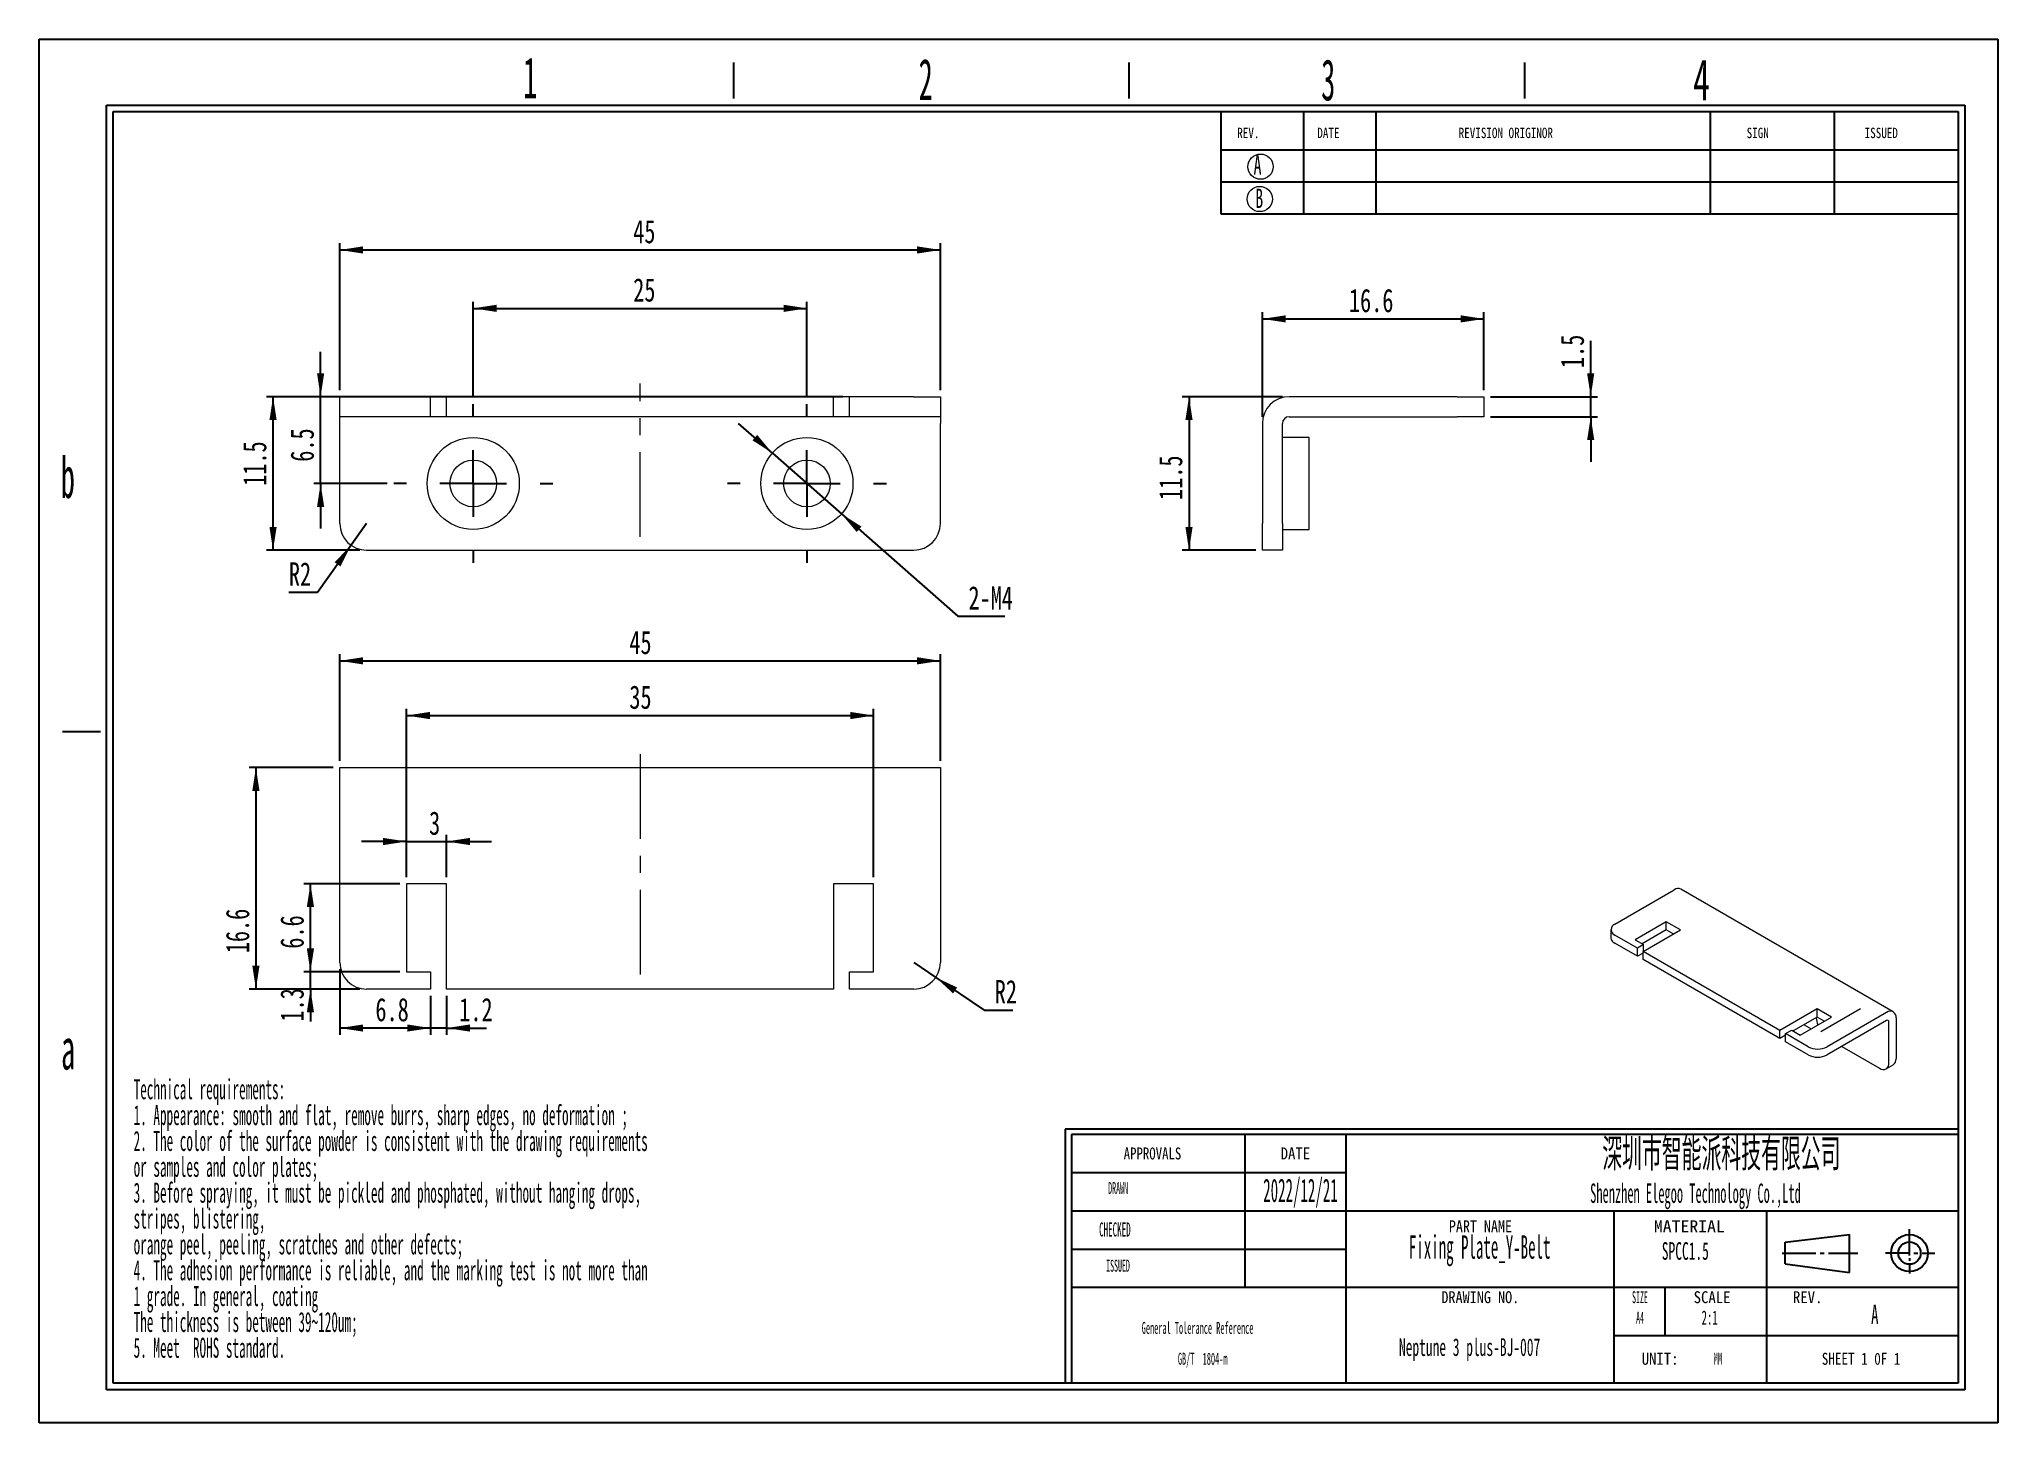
# Model space of a CAD drawing. Header units: millimetres. Extents: x 2 to 295, y 1 to 209.
import ezdxf

# ---------------------------------------------------------------- set-up
doc = ezdxf.new("R2010")
doc.units = ezdxf.units.MM
doc.linetypes.add('CENTERX2', pattern=[20.32, 12.7, -2.54, 2.54, -2.54])
doc.layers.add('SLD-0', color=179, linetype='Continuous')
doc.styles.add('SLDTEXTSTYLE0', font='TXT', dxfattribs={"width": 0.56})
doc.styles.add('SLDTEXTSTYLE1', font='TXT', dxfattribs={"width": 0.469})
doc.styles.add('SLDTEXTSTYLE10', font='TXT', dxfattribs={"width": 1.089})
doc.styles.add('SLDTEXTSTYLE11', font='TXT', dxfattribs={"width": 0.56, "bigfont": 'bigfont'})
doc.styles.add('SLDTEXTSTYLE12', font='TXT', dxfattribs={"width": 0.805625})
doc.styles.add('SLDTEXTSTYLE13', font='TXT', dxfattribs={"width": 0.7})
doc.styles.add('SLDTEXTSTYLE2', font='TXT', dxfattribs={"width": 0.484})
doc.styles.add('SLDTEXTSTYLE3', font='TXT', dxfattribs={"width": 0.40535})
doc.styles.add('SLDTEXTSTYLE4', font='TXT', dxfattribs={"width": 0.6})
doc.styles.add('SLDTEXTSTYLE5', font='TXT', dxfattribs={"width": 0.5025})
doc.styles.add('SLDTEXTSTYLE6', font='TXT', dxfattribs={"width": 0.9075})
doc.styles.add('SLDTEXTSTYLE7', font='TXT', dxfattribs={"width": 0.870455})
doc.styles.add('SLDTEXTSTYLE8', font='TXT', dxfattribs={"width": 0.7865})
doc.styles.add('SLDTEXTSTYLE9', font='TXT', dxfattribs={"width": 0.862222})
doc.dimstyles.new('SLDDIMSTYLE0', dxfattribs={"dimtxt": 3.5, "dimasz": 3.5, "dimexe": 0, "dimexo": 0.0625, "dimgap": 0.875, "dimtad": 2, "dimlfac": 0.5, "dimrnd": 1e-09, "dimzin": 12, "dimdsep": 46, "dimtxsty": 'SLDTEXTSTYLE1', "dimsah": 1, "dimcen": 0.09, "dimadec": 0, "dimazin": 3, "dimtfac": 1, "dimtofl": 0, "dimtmove": 0, "dimatfit": 3, "dimfxl": 0, "dimfrac": 2, "dimtolj": 1, "dimtzin": 12, "dimarcsym": 0})
doc.dimstyles.new('SLDDIMSTYLE1', dxfattribs={"dimtxt": 3.5, "dimasz": 3.5, "dimexe": 0, "dimexo": 0.0625, "dimgap": 0.875, "dimtad": 0, "dimtih": 1, "dimtoh": 1, "dimlfac": 0.5, "dimrnd": 1e-09, "dimzin": 12, "dimdsep": 46, "dimtxsty": 'SLDTEXTSTYLE1', "dimsah": 1, "dimcen": 0, "dimadec": 0, "dimazin": 3, "dimtfac": 1, "dimtofl": 0, "dimtmove": 0, "dimatfit": 3, "dimfxl": 0, "dimfrac": 2, "dimtolj": 1, "dimtzin": 12, "dimarcsym": 0})
doc.dimstyles.new('SLDDIMSTYLE2', dxfattribs={"dimtxt": 3.5, "dimasz": 3.5, "dimexe": 0, "dimexo": 0.0625, "dimgap": 0.875, "dimtad": 0, "dimtih": 1, "dimtoh": 1, "dimlfac": 0.5, "dimrnd": 1e-09, "dimzin": 12, "dimdsep": 46, "dimtxsty": 'SLDTEXTSTYLE1', "dimsah": 1, "dimcen": 0, "dimadec": 0, "dimazin": 3, "dimtfac": 1, "dimtmove": 0, "dimatfit": 3, "dimfxl": 0, "dimfrac": 2, "dimtolj": 1, "dimtzin": 12, "dimarcsym": 0})
doc.dimstyles.new('SLDDIMSTYLE3', dxfattribs={"dimtxt": 3.5, "dimasz": 3.5, "dimexe": 0, "dimexo": 0.0625, "dimgap": 0.875, "dimtad": 2, "dimlfac": 0.5, "dimrnd": 1e-09, "dimzin": 12, "dimdsep": 46, "dimtxsty": 'SLDTEXTSTYLE1', "dimsah": 1, "dimcen": 0.09, "dimadec": 0, "dimazin": 3, "dimtfac": 1, "dimtmove": 0, "dimatfit": 0, "dimfxl": 0, "dimfrac": 2, "dimtolj": 1, "dimtzin": 12, "dimarcsym": 0})

# ---------------------------------------------------------------- blocks, each defined once
blk = doc.blocks.new('SW_NOTE_0')
at = {"layer": 'SLD-0', "color": 0, "char_height": 3, "attachment_point": 1, "style": 'SLDTEXTSTYLE2'}
for s, insert in [('Technical requirements:', (0, 3.87)), ('1. Appearance: smooth and flat, remove burrs, sharp edges, no deformation ;', (0, -0.01)), ('2. The color of the surface powder is consistent with the drawing requirements', (0, -3.88)), ('or samples and color plates;', (0, -7.76)), ('3. Before spraying, it must be pickled and phosphated, without hanging drops,', (0, -11.63)), ('stripes, blistering,', (0, -15.51)), ('orange peel, peeling, scratches and other defects;', (0, -19.38)), ('4. The adhesion performance is reliable, and the marking test is not more than', (0, -23.26)), ('1 grade. In general, coating', (0, -27.13)), ('The thickness is between 39~120um;', (0, -31.01)), ('5. Meet  ROHS standard.', (0, -34.88))]:
    blk.add_mtext(s, dxfattribs=dict(at, insert=insert))
blk = doc.blocks.new('SW_NOTE_1')
at = {"layer": 'SLD-0', "color": 0, "char_height": 1.7927, "attachment_point": 2, "style": 'SLDTEXTSTYLE2'}
for s, insert in [('General Tolerance Reference', (12.75, 2.31)), ('GB/T  1804-m', (13.51, -2.32))]:
    blk.add_mtext(s, dxfattribs=dict(at, insert=insert))
blk = doc.blocks.new('_D')
at = {"layer": 'SLD-0'}
for p, q in [((46.64, 156.08), (46.64, 178.08)), ((46.64, 177.08), (136.64, 177.08)), ((136.64, 156.08), (136.64, 178.08))]:
    blk.add_line(p, q, dxfattribs=at)
for points in [[(46.64, 177.08), (50.14, 176.54), (50.14, 177.62)], [(136.64, 177.08), (133.14, 177.62), (133.14, 176.54)]]:
    blk.add_solid(points, dxfattribs=at)
at = {"layer": 'SLD-0', "insert": (90.61, 181.59), "char_height": 3.5, "attachment_point": 1, "style": 'SLDTEXTSTYLE13'}
blk.add_mtext('45', dxfattribs=at)
blk = doc.blocks.new('_D_1')
at = {"layer": 'SLD-0'}
for p, q in [((66.64, 154.98), (66.64, 169.33)), ((66.64, 168.33), (116.64, 168.33)), ((116.64, 154.98), (116.64, 169.33))]:
    blk.add_line(p, q, dxfattribs=at)
for points in [[(66.64, 168.33), (70.14, 167.79), (70.14, 168.87)], [(116.64, 168.33), (113.14, 168.87), (113.14, 167.79)]]:
    blk.add_solid(points, dxfattribs=at)
at = {"layer": 'SLD-0', "insert": (90.61, 172.84), "char_height": 3.5, "attachment_point": 1, "style": 'SLDTEXTSTYLE13'}
blk.add_mtext('25', dxfattribs=at)
blk = doc.blocks.new('_D_2')
at = {"layer": 'SLD-0'}
for p, q in [((122.04, 155.08), (35.64, 155.08)), ((36.64, 132.08), (36.64, 155.08)), ((49.64, 132.08), (35.64, 132.08))]:
    blk.add_line(p, q, dxfattribs=at)
for points in [[(36.64, 155.08), (36.1, 151.58), (37.18, 151.58)], [(36.64, 132.08), (37.18, 135.58), (36.1, 135.58)]]:
    blk.add_solid(points, dxfattribs=at)
at = {"layer": 'SLD-0', "insert": (32.13, 141.73), "char_height": 3.5, "attachment_point": 1, "rotation": 90, "style": 'SLDTEXTSTYLE13'}
blk.add_mtext('11.5', dxfattribs=at)
blk = doc.blocks.new('_D_3')
at = {"layer": 'SLD-0'}
for p, q in [((50.64, 136.08), (48.33, 132.82)), ((48.33, 132.82), (43.32, 125.75)), ((43.32, 125.75), (39.01, 125.75))]:
    blk.add_line(p, q, dxfattribs=at)
blk.add_solid([(48.33, 132.82), (45.87, 130.28), (46.74, 129.65)], dxfattribs=at)
at = {"layer": 'SLD-0', "insert": (39.01, 130.27), "char_height": 3.5, "attachment_point": 1, "style": 'SLDTEXTSTYLE13'}
blk.add_mtext('R2', dxfattribs=at)
blk = doc.blocks.new('_D_4')
at = {"layer": 'SLD-0'}
for p, q in [((111.46, 146.64), (106.41, 151.09)), ((111.46, 146.64), (121.82, 137.52)), ((121.82, 137.52), (139.26, 122.18)), ((139.26, 122.18), (146.29, 122.18))]:
    blk.add_line(p, q, dxfattribs=at)
for points in [[(111.46, 146.64), (109.19, 149.36), (108.48, 148.55)], [(121.82, 137.52), (124.09, 134.81), (124.81, 135.62)]]:
    blk.add_solid(points, dxfattribs=at)
at = {"layer": 'SLD-0', "insert": (140.85, 126.69), "char_height": 3.5, "attachment_point": 1, "style": 'SLDTEXTSTYLE13'}
blk.add_mtext('2-M4', dxfattribs=at)
blk = doc.blocks.new('_D_5')
at = {"layer": 'SLD-0'}
for p, q in [((43.76, 155.08), (43.76, 161.81)), ((45.64, 155.08), (42.76, 155.08)), ((43.76, 142.08), (43.76, 155.08)), ((53.74, 142.08), (42.76, 142.08)), ((43.76, 142.08), (43.76, 135.35))]:
    blk.add_line(p, q, dxfattribs=at)
for points in [[(43.76, 155.08), (44.3, 158.58), (43.23, 158.58)], [(43.76, 142.08), (43.23, 138.58), (44.3, 138.58)]]:
    blk.add_solid(points, dxfattribs=at)
at = {"layer": 'SLD-0', "insert": (39.25, 145.34), "char_height": 3.5, "attachment_point": 1, "rotation": 90, "style": 'SLDTEXTSTYLE13'}
blk.add_mtext('6.5', dxfattribs=at)
blk = doc.blocks.new('SW_CENTERMARKSYMBOL_0')
at = {"layer": 'SLD-0', "color": 0}
for p, q in [((0, 10), (0, 11.9)), ((0, 0), (0, 5)), ((-10, 0), (-11.9, 0)), ((0, 0), (-5, 0)), ((0, 0), (0, -5)), ((0, 0), (5, 0)), ((10, 0), (11.9, 0)), ((0, -10), (0, -11.9))]:
    blk.add_line(p, q, dxfattribs=at)
blk = doc.blocks.new('SW_CENTERMARKSYMBOL_1')
at = {"layer": 'SLD-0', "color": 0}
for p, q in [((0, 10), (0, 11.9)), ((0, 0), (0, 5)), ((-10, 0), (-11.9, 0)), ((0, 0), (-5, 0)), ((0, 0), (0, -5)), ((0, 0), (5, 0)), ((10, 0), (11.9, 0)), ((0, -10), (0, -11.9))]:
    blk.add_line(p, q, dxfattribs=at)
blk = doc.blocks.new('_D_6')
at = {"layer": 'SLD-0'}
for p, q in [((46.64, 100.5), (46.64, 116.5)), ((46.64, 115.5), (136.64, 115.5)), ((136.64, 100.5), (136.64, 116.5))]:
    blk.add_line(p, q, dxfattribs=at)
for points in [[(46.64, 115.5), (50.14, 114.96), (50.14, 116.04)], [(136.64, 115.5), (133.14, 116.04), (133.14, 114.96)]]:
    blk.add_solid(points, dxfattribs=at)
at = {"layer": 'SLD-0', "insert": (90.03, 120.01), "char_height": 3.5, "attachment_point": 1, "style": 'SLDTEXTSTYLE13'}
blk.add_mtext('45', dxfattribs=at)
blk = doc.blocks.new('_D_7')
at = {"layer": 'SLD-0'}
for p, q in [((56.64, 83.1), (56.64, 108.3)), ((56.64, 107.3), (126.64, 107.3)), ((126.64, 83.1), (126.64, 108.3))]:
    blk.add_line(p, q, dxfattribs=at)
for points in [[(56.64, 107.3), (60.14, 106.76), (60.14, 107.84)], [(126.64, 107.3), (123.14, 107.84), (123.14, 106.76)]]:
    blk.add_solid(points, dxfattribs=at)
at = {"layer": 'SLD-0', "insert": (90.03, 111.81), "char_height": 3.5, "attachment_point": 1, "style": 'SLDTEXTSTYLE13'}
blk.add_mtext('35', dxfattribs=at)
blk = doc.blocks.new('_D_8')
at = {"layer": 'SLD-0'}
for p, q in [((56.64, 88.42), (49.91, 88.42)), ((56.64, 83.1), (56.64, 89.42)), ((56.64, 88.42), (62.64, 88.42)), ((62.64, 83.1), (62.64, 89.42)), ((62.64, 88.42), (69.37, 88.42))]:
    blk.add_line(p, q, dxfattribs=at)
for points in [[(56.64, 88.42), (53.14, 88.96), (53.14, 87.88)], [(62.64, 88.42), (66.14, 87.88), (66.14, 88.96)]]:
    blk.add_solid(points, dxfattribs=at)
at = {"layer": 'SLD-0', "insert": (60.02, 92.93), "char_height": 3.5, "attachment_point": 1, "style": 'SLDTEXTSTYLE13'}
blk.add_mtext('3', dxfattribs=at)
blk = doc.blocks.new('_D_9')
at = {"layer": 'SLD-0'}
for p, q in [((55.64, 82.1), (41.24, 82.1)), ((42.24, 68.9), (42.24, 82.1)), ((55.64, 68.9), (41.24, 68.9))]:
    blk.add_line(p, q, dxfattribs=at)
for points in [[(42.24, 82.1), (41.7, 78.6), (42.78, 78.6)], [(42.24, 68.9), (42.78, 72.4), (41.7, 72.4)]]:
    blk.add_solid(points, dxfattribs=at)
at = {"layer": 'SLD-0', "insert": (37.73, 72.36), "char_height": 3.5, "attachment_point": 1, "rotation": 90, "style": 'SLDTEXTSTYLE13'}
blk.add_mtext('6.6', dxfattribs=at)
blk = doc.blocks.new('_D_10')
at = {"layer": 'SLD-0'}
for p, q in [((45.64, 99.5), (33.07, 99.5)), ((34.07, 99.5), (34.07, 66.3)), ((49.64, 66.3), (33.07, 66.3))]:
    blk.add_line(p, q, dxfattribs=at)
for points in [[(34.07, 99.5), (33.53, 96), (34.61, 96)], [(34.07, 66.3), (34.61, 69.8), (33.53, 69.8)]]:
    blk.add_solid(points, dxfattribs=at)
at = {"layer": 'SLD-0', "insert": (29.56, 71.68), "char_height": 3.5, "attachment_point": 1, "rotation": 90, "style": 'SLDTEXTSTYLE13'}
blk.add_mtext('16.6', dxfattribs=at)
blk = doc.blocks.new('_D_11')
at = {"layer": 'SLD-0'}
for p, q in [((46.64, 69.3), (46.64, 59.46)), ((60.24, 65.3), (60.24, 59.46)), ((60.24, 60.46), (46.64, 60.46))]:
    blk.add_line(p, q, dxfattribs=at)
for points in [[(46.64, 60.46), (50.14, 59.93), (50.14, 61)], [(60.24, 60.46), (56.74, 61), (56.74, 59.93)]]:
    blk.add_solid(points, dxfattribs=at)
at = {"layer": 'SLD-0', "insert": (51.98, 64.98), "char_height": 3.5, "attachment_point": 1, "style": 'SLDTEXTSTYLE13'}
blk.add_mtext('6.8', dxfattribs=at)
blk = doc.blocks.new('_D_12')
at = {"layer": 'SLD-0'}
for p, q in [((42.24, 68.9), (42.24, 75.63)), ((55.64, 68.9), (41.24, 68.9)), ((42.24, 66.3), (42.24, 68.9)), ((49.64, 66.3), (41.24, 66.3)), ((42.24, 66.3), (42.24, 61.43))]:
    blk.add_line(p, q, dxfattribs=at)
for points in [[(42.24, 68.9), (42.78, 72.4), (41.7, 72.4)], [(42.24, 66.3), (41.7, 62.8), (42.78, 62.8)]]:
    blk.add_solid(points, dxfattribs=at)
at = {"layer": 'SLD-0', "insert": (37.73, 61.43), "char_height": 3.5, "attachment_point": 1, "rotation": 90, "style": 'SLDTEXTSTYLE13'}
blk.add_mtext('1.3', dxfattribs=at)
blk = doc.blocks.new('_D_13')
at = {"layer": 'SLD-0'}
for p, q in [((60.24, 65.3), (60.24, 59.46)), ((62.64, 65.3), (62.64, 59.46)), ((60.24, 60.46), (53.51, 60.46)), ((62.64, 60.46), (60.24, 60.46)), ((62.64, 60.46), (68.62, 60.46))]:
    blk.add_line(p, q, dxfattribs=at)
for points in [[(60.24, 60.46), (56.74, 61), (56.74, 59.93)], [(62.64, 60.46), (66.14, 59.93), (66.14, 61)]]:
    blk.add_solid(points, dxfattribs=at)
at = {"layer": 'SLD-0', "insert": (64.54, 64.98), "char_height": 3.5, "attachment_point": 1, "style": 'SLDTEXTSTYLE13'}
blk.add_mtext('1.2', dxfattribs=at)
blk = doc.blocks.new('_D_14')
at = {"layer": 'SLD-0'}
for p, q in [((132.64, 70.3), (135.95, 68.06)), ((135.95, 68.06), (143.2, 63.15)), ((143.2, 63.15), (147.51, 63.15))]:
    blk.add_line(p, q, dxfattribs=at)
blk.add_solid([(135.95, 68.06), (138.55, 65.65), (139.15, 66.54)], dxfattribs=at)
at = {"layer": 'SLD-0', "insert": (144.79, 67.66), "char_height": 3.5, "attachment_point": 1, "style": 'SLDTEXTSTYLE13'}
blk.add_mtext('R2', dxfattribs=at)
blk = doc.blocks.new('_D_15')
at = {"layer": 'SLD-0'}
for p, q in [((184.9, 152.08), (184.9, 167.75)), ((218.1, 156.08), (218.1, 167.75)), ((184.9, 166.75), (218.1, 166.75))]:
    blk.add_line(p, q, dxfattribs=at)
for points in [[(184.9, 166.75), (188.4, 166.21), (188.4, 167.29)], [(218.1, 166.75), (214.6, 167.29), (214.6, 166.21)]]:
    blk.add_solid(points, dxfattribs=at)
at = {"layer": 'SLD-0', "insert": (197.87, 171.26), "char_height": 3.5, "attachment_point": 1, "style": 'SLDTEXTSTYLE13'}
blk.add_mtext('16.6', dxfattribs=at)
blk = doc.blocks.new('_D_16')
at = {"layer": 'SLD-0'}
for p, q in [((187.9, 155.08), (172.9, 155.08)), ((173.9, 155.08), (173.9, 132.08)), ((183.9, 132.08), (172.9, 132.08))]:
    blk.add_line(p, q, dxfattribs=at)
for points in [[(173.9, 155.08), (173.36, 151.58), (174.44, 151.58)], [(173.9, 132.08), (174.44, 135.58), (173.36, 135.58)]]:
    blk.add_solid(points, dxfattribs=at)
at = {"layer": 'SLD-0', "insert": (169.39, 139.61), "char_height": 3.5, "attachment_point": 1, "rotation": 90, "style": 'SLDTEXTSTYLE13'}
blk.add_mtext('11.5', dxfattribs=at)
blk = doc.blocks.new('_D_17')
at = {"layer": 'SLD-0'}
for p, q in [((234.1, 155.08), (234.1, 163.47)), ((219.1, 155.08), (235.1, 155.08)), ((234.1, 152.08), (234.1, 155.08)), ((219.1, 152.08), (235.1, 152.08)), ((234.1, 152.08), (234.1, 145.35))]:
    blk.add_line(p, q, dxfattribs=at)
for points in [[(234.1, 155.08), (234.63, 158.58), (233.56, 158.58)], [(234.1, 152.08), (233.56, 148.58), (234.63, 148.58)]]:
    blk.add_solid(points, dxfattribs=at)
at = {"layer": 'SLD-0', "insert": (229.58, 159.38), "char_height": 3.5, "attachment_point": 1, "rotation": 90, "style": 'SLDTEXTSTYLE13'}
blk.add_mtext('1.5', dxfattribs=at)

msp = doc.modelspace()

# ---------------------------------------------------------------- linework, layer by layer
at = {"color": 7, "linetype": 'Continuous', "lineweight": 15}
for p, q in [((46.643, 152.083), (46.643, 155.083)), ((46.643, 155.083), (50.643, 155.083)), ((60.243, 155.083), (50.643, 155.083)), ((60.243, 152.083), (60.243, 155.083)), ((62.643, 155.083), (60.243, 155.083)), ((120.643, 155.083), (62.643, 155.083)), ((62.643, 152.083), (62.643, 155.083)), ((120.643, 152.083), (120.643, 155.083)), ((123.043, 155.083), (120.643, 155.083)), ((123.043, 152.083), (123.043, 155.083)), ((132.643, 155.083), (123.043, 155.083)), ((132.643, 155.083), (136.643, 155.083)), ((136.643, 155.083), (136.643, 152.083)), ((214.096, 155.083), (188.896, 155.083)), ((214.096, 155.083), (218.096, 155.083)), ((218.096, 155.083), (218.096, 152.083)), ((50.643, 152.083), (46.643, 152.083)), ((46.643, 151.083), (46.643, 152.083)), ((46.643, 136.083), (46.643, 151.083)), ((60.243, 152.083), (50.643, 152.083)), ((62.643, 152.083), (60.243, 152.083)), ((120.643, 152.083), (62.643, 152.083)), ((123.043, 152.083), (120.643, 152.083)), ((132.643, 152.083), (123.043, 152.083)), ((136.643, 152.083), (132.643, 152.083)), ((136.643, 152.083), (136.643, 151.083)), ((136.643, 136.083), (136.643, 151.083)), ((184.896, 151.083), (184.896, 136.083)), ((187.896, 136.083), (187.896, 151.083)), ((188.896, 152.083), (214.096, 152.083)), ((218.096, 152.083), (214.096, 152.083)), ((191.896, 148.983), (187.896, 148.983)), ((191.896, 142.083), (191.896, 148.983)), ((191.896, 135.183), (191.896, 142.083)), ((184.896, 132.083), (184.896, 136.083)), ((187.896, 136.083), (187.896, 132.083)), ((187.896, 135.183), (191.896, 135.183)), ((50.643, 132.083), (132.643, 132.083)), ((187.896, 132.083), (184.896, 132.083)), ((46.643, 99.5), (136.643, 99.5)), ((46.643, 95.5), (46.643, 99.5)), ((136.643, 99.5), (136.643, 95.5)), ((46.643, 70.3), (46.643, 95.5)), ((136.643, 95.5), (136.643, 70.3)), ((62.643, 82.1), (56.643, 82.1)), ((56.643, 82.1), (56.643, 68.9)), ((62.643, 66.3), (62.643, 82.1)), ((126.643, 82.1), (120.643, 82.1)), ((120.643, 82.1), (120.643, 66.3)), ((126.643, 68.9), (126.643, 82.1)), ((237.709, 76.032), (246.619, 81.176)), ((279.438, 62.906), (247.619, 81.275)), ((245.417, 76.4), (240.75, 73.706)), ((247.538, 75.175), (245.417, 76.4)), ((245.417, 75.175), (245.417, 76.4)), ((237.123, 75.216), (237.123, 73.991)), ((241.103, 72.44), (237.709, 74.4)), ((240.75, 73.706), (242.022, 72.971)), ((245.417, 75.175), (241.81, 73.093)), ((241.952, 71.95), (247.538, 75.175)), ((246.477, 74.563), (245.417, 75.175)), ((241.103, 71.215), (237.709, 73.175)), ((242.022, 72.971), (241.103, 72.44)), ((241.103, 71.215), (241.103, 72.44)), ((241.952, 71.705), (241.103, 71.215)), ((262.458, 60.112), (241.952, 71.95)), ((241.952, 70.726), (241.952, 71.95)), ((262.458, 58.888), (241.952, 70.726)), ((242.022, 71.991), (242.022, 72.971)), ((56.643, 68.9), (60.243, 68.9)), ((60.243, 68.9), (60.243, 66.3)), ((123.043, 66.3), (123.043, 68.9)), ((123.043, 68.9), (126.643, 68.9)), ((60.243, 66.3), (50.643, 66.3)), ((120.643, 66.3), (62.643, 66.3)), ((132.643, 66.3), (123.043, 66.3)), ((268.044, 63.337), (262.458, 60.112)), ((268.044, 62.112), (264.438, 60.031)), ((265.498, 59.419), (270.165, 62.113)), ((270.165, 62.113), (268.044, 63.337)), ((268.044, 62.112), (268.044, 63.337)), ((269.104, 61.5), (268.044, 62.112)), ((278.438, 62.807), (269.529, 57.663)), ((279.853, 61.99), (279.853, 55.866)), ((262.458, 58.888), (262.458, 60.112)), ((263.306, 59.377), (262.458, 58.888)), ((263.306, 59.623), (264.226, 60.153)), ((266.7, 57.663), (263.306, 59.623)), ((263.306, 58.398), (263.306, 59.623)), ((264.226, 60.153), (265.498, 59.419)), ((266.063, 60.969), (267.123, 60.357)), ((269.077, 61.516), (269.08, 61.486)), ((278.438, 61.582), (269.529, 56.438)), ((278.792, 55.254), (278.792, 61.378)), ((266.7, 56.438), (263.306, 58.398)), ((271.72, 57.703), (277.378, 54.437)), ((278.378, 54.338), (279.438, 54.95))]:
    msp.add_line(p, q, dxfattribs=at)
for centre, radius in [((66.643, 142.083), 6.9), ((116.643, 142.083), 6.9), ((66.643, 142.083), 3.5), ((116.643, 142.083), 3.5)]:
    msp.add_circle(centre, radius, dxfattribs=at)
for centre, radius, start, end in [((188.896, 151.083), 4, 90, 180), ((188.896, 151.083), 1, 90, 180), ((50.643, 136.083), 4, 180, 270), ((132.643, 136.083), 4, 270, 0), ((247.201, 80.389), 0.979, 64.78089, 126.52957), ((238.099, 74.073), 0.979, 184.78227, 246.53787), ((238.028, 75.216), 0.876, 111.31255, 248.68745), ((50.643, 70.3), 4, 180, 270), ((132.643, 70.3), 4, 270, 0), ((272.553, 62.527), 4.695, 186.19249, 199.75871), ((278.986, 62.122), 0.877, 351.31468, 128.67457), ((278.576, 61.413), 0.218, 350.78596, 129.20329), ((268.115, 60.378), 3.061, 242.48054, 297.51946), ((268.115, 59.153), 3.061, 242.48054, 297.51946), ((278.88, 55.754), 0.979, 304.77892, 6.53326), ((277.925, 55.121), 0.877, 231.32581, 8.68494)]:
    msp.add_arc(centre, radius, start, end, dxfattribs=at)
at = {"layer": 'SLD-0'}
for p, q in [((1.591, 208.674), (295.107, 208.674)), ((1.591, 1.294), (1.591, 208.674)), ((295.107, 208.674), (295.107, 1.294)), ((12.675, 7.219), (12.675, 197.811)), ((12.675, 197.811), (289.181, 197.811)), ((252.017, 197.811), (252.017, 182.514)), ((270.599, 197.811), (270.599, 182.514)), ((289.181, 197.811), (289.181, 7.219)), ((289.181, 7.219), (12.675, 7.219)), ((295.107, 1.294), (1.591, 1.294))]:
    msp.add_line(p, q, dxfattribs=at)
at = {"layer": 'SLD-0', "color": 6, "linetype": 'Continuous'}
for p, q in [((105.701, 199.786), (105.701, 205.169)), ((164.952, 199.786), (164.952, 205.169)), ((224.204, 199.786), (224.204, 205.169)), ((11.687, 6.231), (11.687, 198.799)), ((11.687, 198.799), (290.169, 198.799)), ((290.169, 198.799), (290.169, 6.231)), ((10.805, 104.853), (5.068, 104.853)), ((290.169, 6.231), (11.687, 6.231))]:
    msp.add_line(p, q, dxfattribs=at)
at = {"layer": 'SLD-0', "color": 179, "linetype": 'Continuous'}
for p, q in [((178.659, 197.811), (178.659, 182.514)), ((191.05, 197.811), (191.05, 182.514)), ((201.886, 197.811), (201.886, 182.514)), ((178.659, 192.074), (289.181, 192.074)), ((178.659, 187.294), (289.181, 187.294)), ((178.659, 182.514), (289.181, 182.514)), ((289.181, 45.329), (155.33, 45.329)), ((155.33, 45.329), (155.33, 7.219)), ((289.181, 44.506), (156.286, 44.506)), ((156.286, 44.506), (156.286, 7.219)), ((182.281, 44.506), (182.281, 21.56)), ((197.398, 44.506), (197.398, 7.219)), ((197.398, 38.77), (156.286, 38.77)), ((289.181, 33.033), (156.286, 33.033)), ((237.553, 33.033), (237.553, 7.219)), ((260.499, 7.219), (260.499, 33.033)), ((263.255, 28.354), (272.888, 29.538)), ((272.888, 23.846), (272.888, 29.538)), ((281.869, 26.35), (281.869, 30.316)), ((197.398, 27.297), (156.286, 27.297)), ((262.786, 26.733), (267.83, 26.733)), ((263.255, 25.106), (263.255, 28.354)), ((268.461, 26.733), (269.091, 26.733)), ((269.722, 26.733), (274.136, 26.733)), ((281.869, 26.733), (278.268, 26.733)), ((282.5, 26.733), (283.13, 26.733)), ((283.761, 26.733), (285.653, 26.733)), ((263.255, 25.106), (272.888, 23.846)), ((281.869, 25.966), (281.869, 25.583)), ((281.869, 25.2), (281.869, 23.667)), ((289.181, 21.56), (156.286, 21.56)), ((245.202, 21.56), (245.202, 14.39)), ((237.553, 14.39), (289.181, 14.39))]:
    msp.add_line(p, q, dxfattribs=at)
at = {"layer": 'SLD-0', "linetype": 'CENTERX2', "lineweight": 0}
for p, q in [((91.643, 134.083), (91.643, 157.083)), ((91.643, 101.5), (91.643, 68.3)), ((268.575, 59.969), (274.514, 63.397))]:
    msp.add_line(p, q, dxfattribs=at)
at = {"layer": 'SLD-0', "lineweight": 0}
for centre in [(184.622, 189.564), (184.499, 184.715)]:
    msp.add_circle(centre, 1.894, dxfattribs=at)
at = {"layer": 'SLD-0', "color": 179, "linetype": 'Continuous'}
for radius in [2.771, 1.669]:
    msp.add_circle((281.869, 26.733), radius, dxfattribs=at)

# ---------------------------------------------------------------- block references
at = {"layer": 'SLD-0'}
for name, p in [('SW_CENTERMARKSYMBOL_0', (66.643, 142.083)), ('SW_CENTERMARKSYMBOL_1', (116.643, 142.083))]:
    msp.add_blockref(name, p, dxfattribs=at)
at = {"layer": 'SLD-0', "color": 5}
msp.add_blockref('SW_NOTE_0', (15.744, 48.924), dxfattribs=at)
at = {"layer": 'SLD-0', "color": 179}
msp.add_blockref('SW_NOTE_1', (162.438, 14.111), dxfattribs=at)

# ---------------------------------------------------------------- texts
at = {"layer": 'SLD-0'}
for s, insert, char_height, attachment_point, style in [('1', (74.111, 205.971), 6.172, 1, 'SLDTEXTSTYLE5'), ('2', (133.388, 205.728), 6.172, 1, 'SLDTEXTSTYLE5'), ('3', (193.707, 205.666), 6.172, 1, 'SLDTEXTSTYLE5'), ('4', (249.441, 205.659), 6.172, 1, 'SLDTEXTSTYLE4'), ('A', (183.578, 191.286), 2.903, 1, 'SLDTEXTSTYLE4'), ('B', (183.832, 186.271), 2.903, 1, 'SLDTEXTSTYLE4'), ('b', (4.835, 146.092), 6.172, 1, 'SLDTEXTSTYLE5'), ('a', (4.88, 60.423), 6.172, 1, 'SLDTEXTSTYLE5'), ('\\M+1905B圳\\M+18E73\\M+19271\\M+1945C\\M+19468\\M+189C8\\M+18B5A\\M+1974C\\M+18CC0\\M+18CF6\\M+18E69', (253.676, 43.943), 4.82808, 2, 'SLDTEXTSTYLE11'), ('2022/12/21', (185.018, 37.895), 3.5, 1, 'SLDTEXTSTYLE1'), ('Fixing Plate_Y-Belt', (206.851, 29.397), 3.5, 1, 'SLDTEXTSTYLE1'), ('SPCC1.5', (248.279, 28.374), 2.6458, 2, 'SLDTEXTSTYLE0'), ('A', (276.114, 18.995), 2.91, 1, 'SLDTEXTSTYLE0'), ('Neptune 3 plus-BJ-007', (215.95, 13.964), 2.64583, 2, 'SLDTEXTSTYLE0')]:
    msp.add_mtext(s, dxfattribs=dict(at, insert=insert, char_height=char_height, attachment_point=attachment_point, style=style))
at = {"layer": 'SLD-0', "color": 179}
for s, insert, char_height, attachment_point, style in [('REV.', (181.129, 195.4), 1.5536, 1, 'SLDTEXTSTYLE8'), ('DATE', (193.126, 195.4), 1.5536, 1, 'SLDTEXTSTYLE8'), ('REVISION ORIGINOR', (214.308, 195.4), 1.55363, 1, 'SLDTEXTSTYLE8'), ('SIGN', (257.466, 195.4), 1.5536, 1, 'SLDTEXTSTYLE8'), ('ISSUED', (275.148, 195.4), 1.5536, 1, 'SLDTEXTSTYLE8'), ('APPROVALS', (168.427, 42.563), 1.7927, 2, 'SLDTEXTSTYLE8'), ('DATE', (189.85, 42.563), 1.7927, 2, 'SLDTEXTSTYLE6'), ('DRAWN', (163.274, 37.377), 1.7927, 2, 'SLDTEXTSTYLE3'), ('Shenzhen Elegoo Technology Co.,Ltd', (249.798, 37.165), 2.91042, 2, 'SLDTEXTSTYLE1'), ('CHECKED', (162.792, 31.335), 2.1167, 2, 'SLDTEXTSTYLE1'), ('PART NAME', (217.571, 31.645), 1.7927, 2, 'SLDTEXTSTYLE9'), ('MATERIAL', (248.88, 31.645), 1.7927, 2, 'SLDTEXTSTYLE10'), ('ISSUED', (163.262, 25.737), 1.7927, 2, 'SLDTEXTSTYLE3'), ('DRAWING NO.', (217.555, 21.022), 1.79265, 2, 'SLDTEXTSTYLE7'), ('SIZE', (241.479, 21.022), 1.7927, 2, 'SLDTEXTSTYLE3'), ('SCALE', (252.289, 21.022), 1.7927, 2, 'SLDTEXTSTYLE6'), ('REV.', (266.61, 21.022), 1.7927, 2, 'SLDTEXTSTYLE6'), ('A4', (241.49, 17.953), 1.7927, 2, 'SLDTEXTSTYLE3'), ('2:1', (251.93, 18.121), 2.1167, 2, 'SLDTEXTSTYLE0'), ('UNIT:', (244.499, 11.791), 1.7927, 2, 'SLDTEXTSTYLE6'), ('MM', (253.161, 11.791), 1.7927, 2, 'SLDTEXTSTYLE2'), ('SHEET 1 0F 1', (274.62, 11.791), 1.79265, 2, 'SLDTEXTSTYLE12')]:
    msp.add_mtext(s, dxfattribs=dict(at, insert=insert, char_height=char_height, attachment_point=attachment_point, style=style))

# ---------------------------------------------------------------- dimensions: what is measured, and where the dimension line sits
at = {"layer": 'SLD-0'}
for base, p1, p2, dimstyle, picture, middle in [((136.643, 177.083), (46.643, 155.083), (136.643, 155.083), 'SLDDIMSTYLE0', '_D', (91.968, 177.083)), ((116.643, 168.333), (66.643, 153.983), (116.643, 153.983), 'SLDDIMSTYLE0', '_D_1', (91.968, 168.333)), ((218.096, 166.749), (184.896, 151.083), (218.096, 155.083), 'SLDDIMSTYLE0', '_D_15', (200.589, 166.749)), ((136.643, 115.5), (46.643, 99.5), (136.643, 99.5), 'SLDDIMSTYLE0', '_D_6', (91.388, 115.5)), ((62.643, 88.42), (56.643, 82.1), (62.643, 82.1), 'SLDDIMSTYLE3', '_D_8', (60.704, 88.42)), ((46.643, 60.464), (60.243, 66.3), (46.643, 70.3), 'SLDDIMSTYLE0', '_D_11', (54.026, 60.464)), ((60.243, 60.464), (62.643, 66.3), (60.243, 66.3), 'SLDDIMSTYLE3', '_D_13', (66.582, 60.464))]:
    dim = msp.add_linear_dim(base=base, p1=p1, p2=p2, dimstyle=dimstyle, dxfattribs=at)
    dim.commit()
    dim.dimension.update_dxf_attribs({"geometry": picture, "text_midpoint": middle, "dimtype": 160})
for base, p1, p2, angle, dimstyle, picture, middle in [((234.096, 155.083), (218.096, 152.083), (218.096, 155.083), 90, 'SLDDIMSTYLE3', '_D_17', (234.096, 161.424)), ((43.765, 155.083), (54.743, 142.083), (46.643, 155.083), 90, 'SLDDIMSTYLE3', '_D_5', (43.765, 147.379)), ((36.643, 155.083), (50.643, 132.083), (123.043, 155.083), 90, 'SLDDIMSTYLE0', '_D_2', (36.643, 144.454)), ((173.899, 132.083), (188.896, 155.083), (184.896, 132.083), 90, 'SLDDIMSTYLE0', '_D_16', (173.899, 142.33)), ((126.643, 107.3), (56.643, 82.1), (126.643, 82.1), 0, 'SLDDIMSTYLE0', '_D_7', (91.388, 107.3)), ((34.069, 66.3), (46.643, 99.5), (50.643, 66.3), 90, 'SLDDIMSTYLE0', '_D_10', (34.069, 74.403)), ((42.239, 82.1), (56.643, 68.9), (56.643, 82.1), 90, 'SLDDIMSTYLE0', '_D_9', (42.239, 74.403)), ((42.239, 68.9), (50.643, 66.3), (56.643, 68.9), 90, 'SLDDIMSTYLE3', '_D_12', (42.239, 63.476))]:
    dim = msp.add_linear_dim(base=base, p1=p1, p2=p2, angle=angle, dimstyle=dimstyle, dxfattribs=at)
    dim.commit()
    dim.dimension.update_dxf_attribs({"geometry": picture, "text_midpoint": middle, "dimtype": 160})
dim = msp.add_diameter_dim_2p(p1=(121.822, 137.524), p2=(111.463, 146.641), text='2-M4', dimstyle='SLDDIMSTYLE2', override={"dimpost": '<>'}, dxfattribs=at)
dim.commit()
dim.dimension.update_dxf_attribs({"geometry": '_D_4', "text_midpoint": (143.57, 124.214), "dimtype": 163})
for center, mpoint, picture, middle in [((50.643, 136.083), (48.329, 132.82), '_D_3', (40.37, 127.791)), ((132.643, 70.3), (135.954, 68.056), '_D_14', (146.15, 65.183))]:
    dim = msp.add_radius_dim(center=center, mpoint=mpoint, dimstyle='SLDDIMSTYLE1', dxfattribs=at)
    dim.commit()
    dim.dimension.update_dxf_attribs({"geometry": picture, "text_midpoint": middle, "dimtype": 164})

doc.saveas('drawing.dxf')
